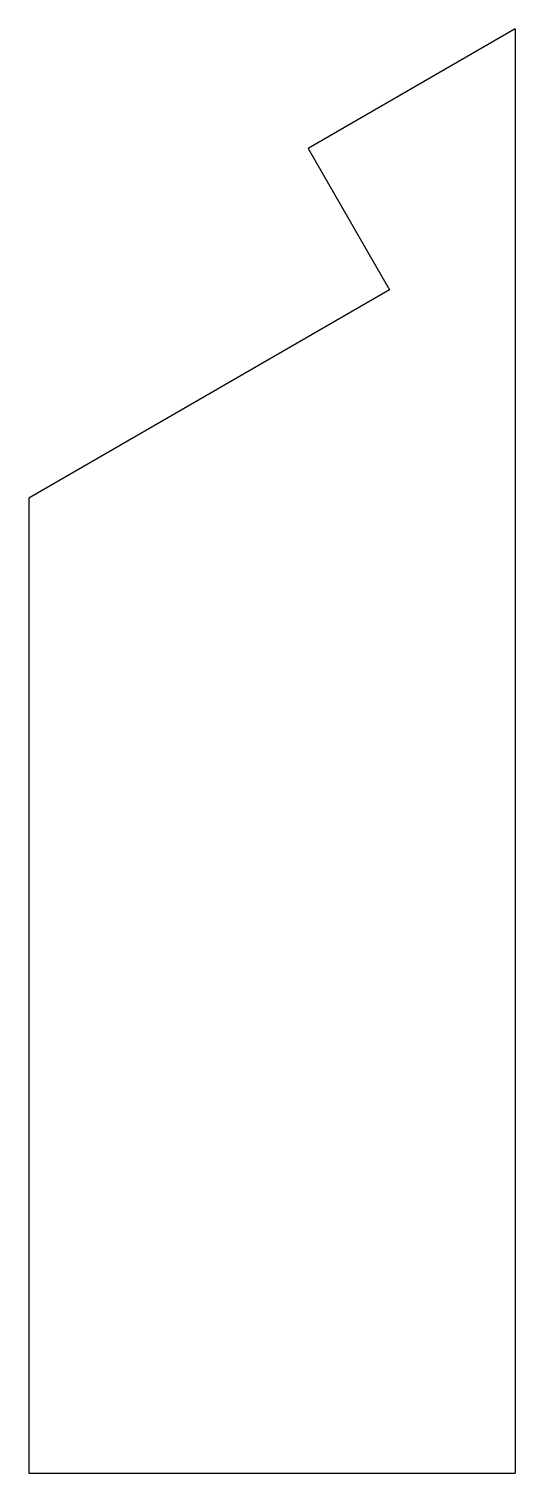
# Model space of a CAD drawing. Header units: millimetres. Extents: x 80 to 158, y 2 to 232.
import ezdxf

# ---------------------------------------------------------------- set-up
doc = ezdxf.new("R2010")
doc.units = ezdxf.units.MM

msp = doc.modelspace()

# ---------------------------------------------------------------- linework, layer by layer
at = {"color": 7, "linetype": 'Continuous', "lineweight": 25}
for p, q in [((158, 231.5), (125.01, 212.45)), ((158, 231.5), (158, 1.5)), ((125.01, 212.45), (138, 189.95)), ((138, 189.95), (80.5, 156.76)), ((80.5, 156.76), (80.5, 1.5)), ((80.5, 1.5), (158, 1.5))]:
    msp.add_line(p, q, dxfattribs=at)

doc.saveas('drawing.dxf')
